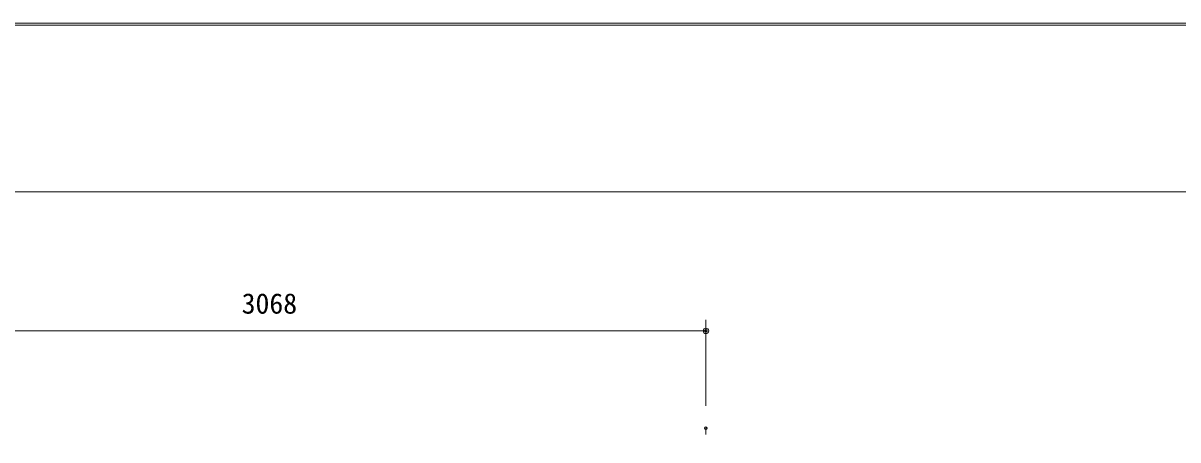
# Model space of a CAD drawing. Units: millimetres at full size, sheet at 1:20; details may follow other scales. Extents: x 10 to 16810, y -4 to 11884.
# Drawn here: x 3124 to 7277, y 10384 to 11884 of the extents above; entities that cross this region are included whole.
import ezdxf
from ezdxf.enums import TextEntityAlignment as Align

# ---------------------------------------------------------------- set-up
doc = ezdxf.new("R2010")
doc.units = ezdxf.units.MM
doc.header["$LTSCALE"] = 20
doc.header["$PDMODE"] = 32
doc.header["$PDSIZE"] = 10
doc.linetypes.add('USER1', pattern=[50.8, 31.75, -6.35, 6.35, -6.35])
for name, color, linetype, lineweight in [('DEFPOINTS_3', 7, 'Continuous', 0), ('LY_2', 7, 'Continuous', 0), ('LY_5', 2, 'Continuous', 18), ('LY_6', 7, 'Continuous', 0)]:
    doc.layers.add(name, color=color, linetype=linetype, lineweight=lineweight)
doc.styles.add('ＭＳ ゴシック', font='')
doc.styles.get('ＭＳ ゴシック').set_extended_font_data('MS Gothic')

# ---------------------------------------------------------------- blocks, each defined once
blk = doc.blocks.new('-012-_DOTBLANK')
at = {"color": 7, "linetype": 'Continuous', "lineweight": 0}
blk.add_line((-0.5, 0), (-1, 0), dxfattribs=at)
blk.add_circle((0, 0), 0.5, dxfattribs=at)

msp = doc.modelspace()

# ---------------------------------------------------------------- linework, layer by layer
at = {"layer": 'DEFPOINTS_3'}
msp.add_line((16810, 11876.17), (10, 11876.17), dxfattribs=at)
at = {"layer": 'LY_2'}
msp.add_line((16110, 11276.17), (710, 11276.17), dxfattribs=at)
at = {"layer": 'LY_5', "color": 7, "lineweight": 0}
msp.add_line((16769.92, 11883.83), (50.08, 11883.83), dxfattribs=at)
at = {"layer": 'LY_5', "color": 7, "linetype": 'USER1', "lineweight": 0}
msp.add_line((5579.62, 8370.94), (5579.62, 10426.17), dxfattribs=at)
at = {"layer": 'LY_6'}
for p, q in [((5579.62, 10506.17), (5579.62, 10816.17)), ((2511.7, 10776.17), (5579.62, 10776.17))]:
    msp.add_line(p, q, dxfattribs=at)
for p in [(5579.62, 10776.17), (5579.62, 10426.17)]:
    msp.add_point(p, dxfattribs=at)

# ---------------------------------------------------------------- block references
at = {"layer": 'LY_6', "xscale": 20, "yscale": 20}
msp.add_blockref('-012-_DOTBLANK', (5579.62, 10776.17), dxfattribs=at)

# ---------------------------------------------------------------- texts
at = {"layer": 'LY_6', "style": 'ＭＳ ゴシック'}
msp.add_text('3068', height=73.31, dxfattribs=at).set_placement((3909.85, 10816.17), align=Align.BOTTOM_LEFT)

doc.saveas('drawing.dxf')
